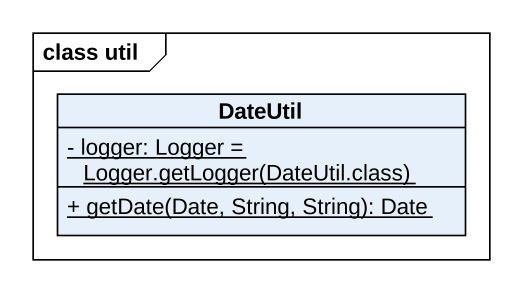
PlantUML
@startuml
mainframe class util
hide circle
hide empty members
skinparam classAttributeIconSize 0
class DateUtil {
  {static} {field} - logger: Logger = Logger.getLogger(DateUtil.class)
  {static} + getDate(Date, String, String): Date
}
@enduml
